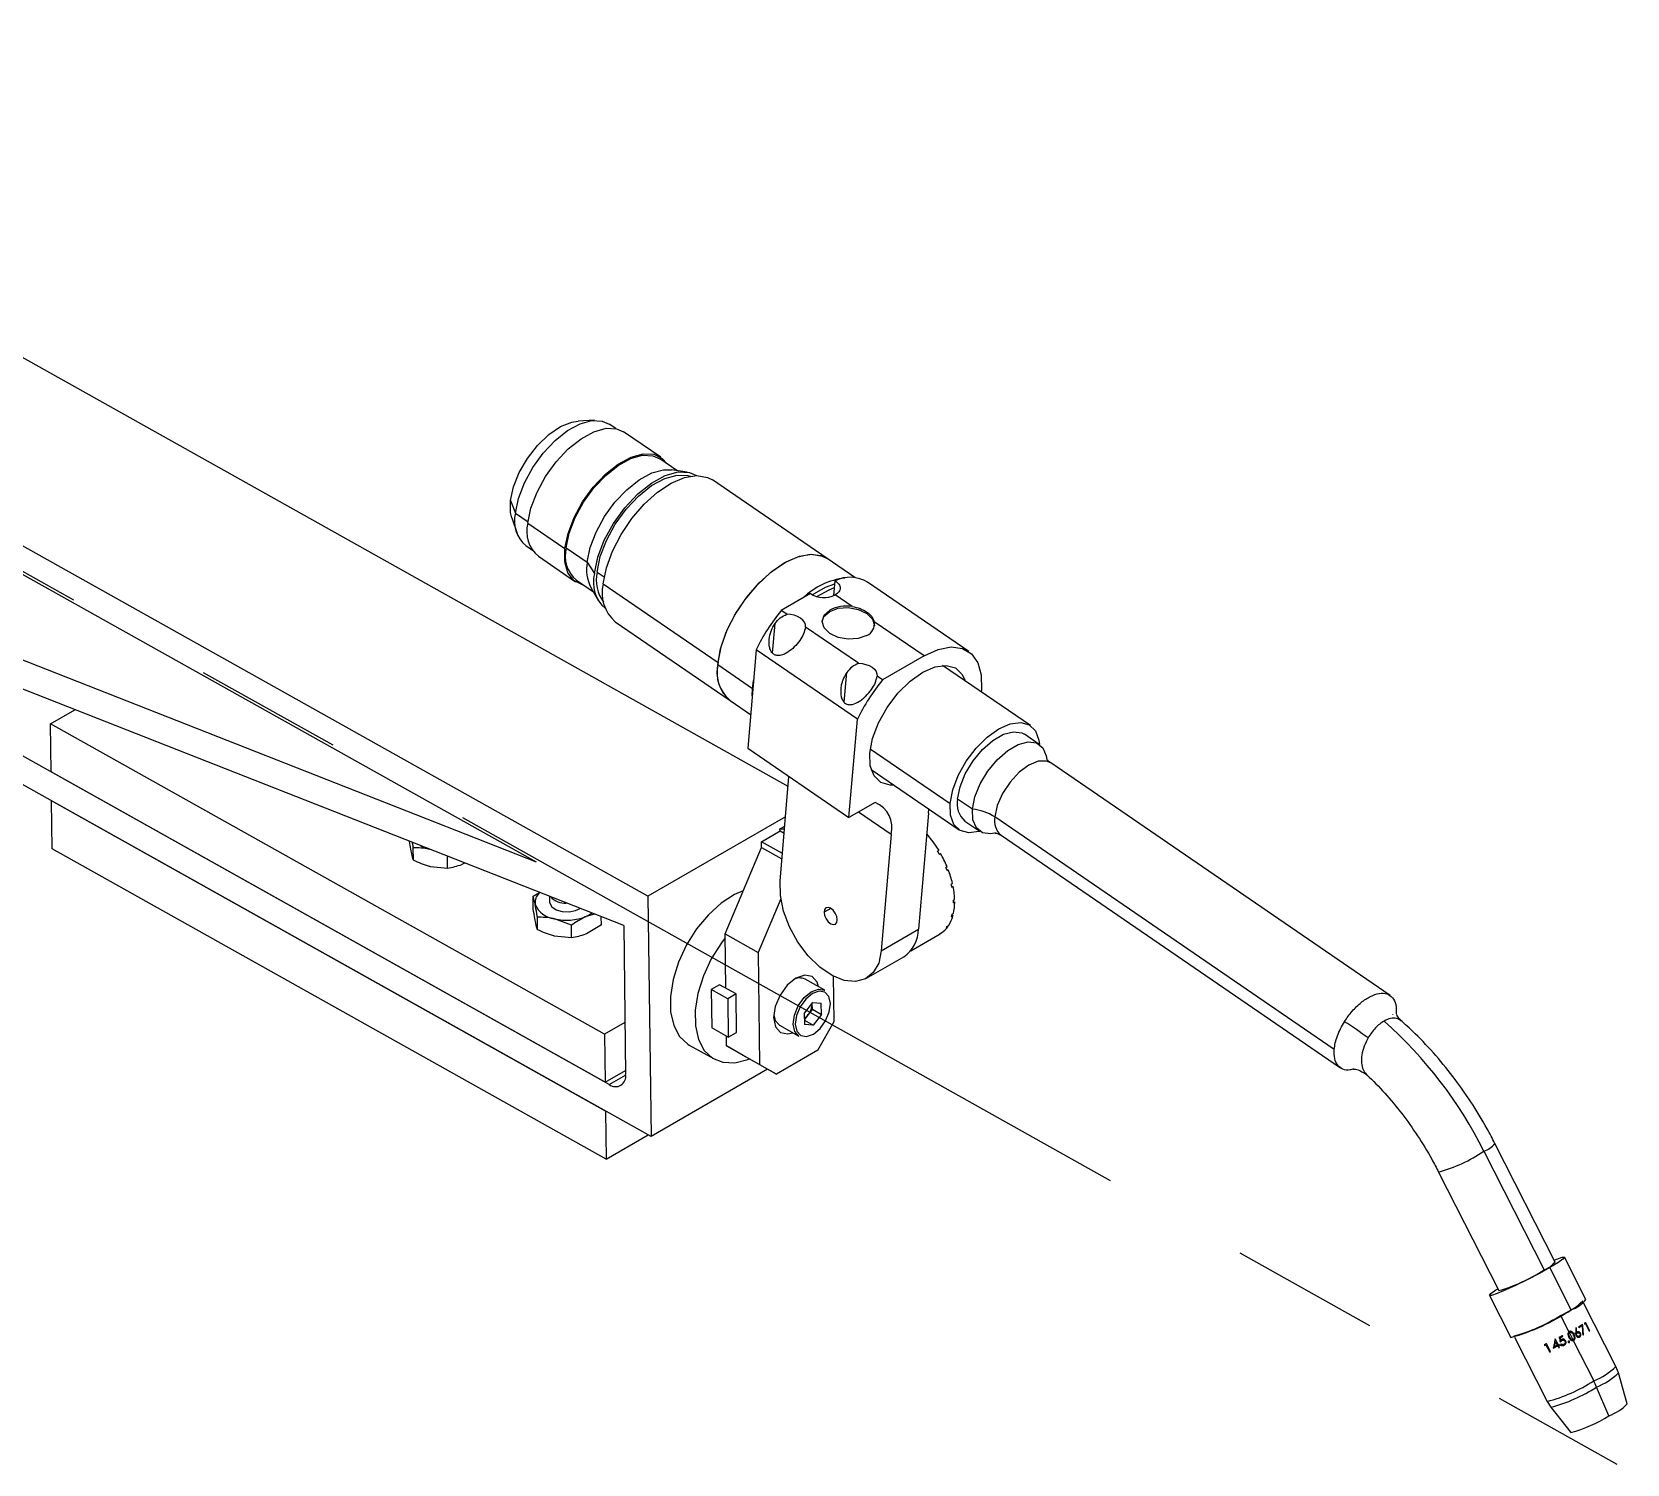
# Model space of a CAD drawing. Header units: millimetres. Extents: x -213 to 452, y 0 to 414.
# Drawn here: x 336.47 to 363.75, y 101.4 to 125.9 of the extents above; entities that cross this region are included whole.
import ezdxf

# ---------------------------------------------------------------- set-up
doc = ezdxf.new("R2010")
doc.units = ezdxf.units.MM
doc.linetypes.add('CENTERX2', pattern=[20.32, 12.7, -2.54, 2.54, -2.54])

msp = doc.modelspace()

# ---------------------------------------------------------------- linework, layer by layer
at = {"color": 7, "linetype": 'Continuous', "lineweight": 25}
for p, q in [((349.3994, 112.9944), (326.3579, 125.9009)), ((347.0028, 111.1197), (325.2317, 123.3146)), ((345.0961, 111.6977), (328.2022, 121.1607)), ((346.0901, 119.2574), (345.8125, 119.2444)), ((346.4518, 119.1159), (346.3383, 119.1937)), ((347.2212, 118.6249), (346.5876, 119.0592)), ((347.0553, 107.0071), (326.6068, 118.4611)), ((345.0961, 111.6977), (327.9561, 118.4429)), ((347.4949, 118.3994), (347.2036, 118.5991)), ((347.6721, 118.3733), (347.4073, 118.4124)), ((350.0687, 116.8911), (348.1045, 118.2376)), ((344.6538, 117.8843), (344.7379, 117.6703)), ((344.6766, 117.5874), (344.7646, 117.3238)), ((346.5881, 110.6145), (329.4481, 117.3596)), ((346.342, 107.8967), (329.4481, 117.3596)), ((344.9491, 117.4995), (345.5827, 117.0651)), ((344.9135, 117.1152), (345.027, 117.0374)), ((345.6047, 117.0771), (345.9638, 116.831)), ((345.1289, 116.9312), (345.7625, 116.4969)), ((345.9638, 116.831), (346.0896, 116.6396)), ((350.5411, 116.5673), (350.0687, 116.8911)), ((345.7801, 116.5226), (346.0714, 116.3229)), ((350.1816, 116.2588), (350.2034, 116.5148)), ((352.4893, 115.3045), (350.7574, 116.4918)), ((346.0278, 116.4), (346.1597, 116.1671)), ((346.2373, 116.4602), (348.2016, 115.1137)), ((349.7811, 116.2929), (349.2833, 116.0056)), ((350.494, 116.0721), (350.2044, 116.2706)), ((349.3769, 115.9414), (349.2833, 116.0056)), ((350.1107, 115.9888), (350.1127, 116.012)), ((346.4422, 115.8127), (348.4064, 114.4662)), ((350.6019, 115.1017), (349.6967, 115.7222)), ((351.7251, 115.2282), (350.8742, 115.8115)), ((348.8523, 115.3344), (348.7088, 113.6485)), ((350.5842, 114.1471), (348.8523, 115.3344)), ((351.7251, 115.2282), (351.0152, 114.8183)), ((348.1981, 115.0786), (348.7895, 114.6732)), ((351.0152, 114.8183), (350.9216, 114.8825)), ((353.5443, 114.0357), (352.0415, 115.0659)), ((348.7852, 114.5463), (348.7895, 114.6732)), ((348.7895, 114.6732), (348.8075, 114.8081)), ((336.7866, 114.0657), (337.2049, 114.3071)), ((348.4064, 114.4662), (348.7579, 114.2252)), ((336.7971, 113.2431), (336.7866, 114.0657)), ((346.2608, 108.7588), (336.7866, 114.0657)), ((350.4407, 112.4612), (350.5842, 114.1471)), ((353.696, 113.7135), (353.4425, 113.8872)), ((348.7088, 113.6485), (350.4407, 112.4612)), ((346.2713, 107.9363), (336.7971, 113.2431)), ((350.8202, 113.2843), (352.323, 112.2541)), ((359.6939, 109.4199), (353.8906, 113.3982)), ((349.2613, 111.3732), (349.4139, 113.1651)), ((346.2776, 107.4428), (336.8034, 112.7496)), ((336.8139, 111.9271), (336.8034, 112.7496)), ((350.8899, 112.7206), (350.4407, 112.4612)), ((352.5507, 112.6038), (352.2973, 112.7775)), ((349.3554, 112.4778), (347.0028, 111.1197)), ((351.7989, 112.5409), (351.6296, 110.5533)), ((351.7989, 112.5409), (351.8066, 112.6081)), ((352.4248, 112.4026), (352.6782, 112.2288)), ((358.7395, 108.4952), (352.9362, 112.4735)), ((348.9434, 112.0496), (349.2616, 112.2333)), ((349.2611, 112.2711), (349.3417, 112.3176)), ((349.2611, 112.2711), (349.3376, 112.2692)), ((349.2616, 112.2333), (349.2611, 112.2711)), ((349.2616, 112.2333), (349.3312, 112.1943)), ((351.1625, 112.1735), (350.9932, 110.1859)), ((353.0424, 112.161), (358.8458, 108.1827)), ((346.2881, 106.6203), (336.8139, 111.9271)), ((342.9934, 111.7324), (342.9906, 111.9477)), ((348.3225, 110.4731), (348.9447, 111.9509)), ((349.3018, 111.8488), (348.9434, 112.0496)), ((348.9447, 111.9509), (348.9434, 112.0496)), ((348.9447, 111.9509), (349.2939, 111.7553)), ((351.9545, 111.8897), (351.9757, 111.9019)), ((351.9548, 111.8891), (351.9757, 111.9019)), ((351.9849, 111.838), (352.0061, 111.8502)), ((343.5763, 111.5941), (343.2853, 111.6228)), ((343.5763, 111.5941), (343.5736, 111.8008)), ((343.8679, 111.685), (343.8316, 111.6636)), ((352.0962, 111.6113), (352.1174, 111.6235)), ((352.1143, 111.5661), (352.1392, 111.5689)), ((352.118, 111.5567), (352.1392, 111.5689)), ((352.1891, 111.3254), (352.2103, 111.3377)), ((345.0385, 111.1177), (345.1468, 111.1817)), ((345.0412, 110.9024), (345.0385, 111.1177)), ((345.3196, 111.1137), (345.3209, 111.016)), ((347.0028, 111.1197), (347.0553, 107.0071)), ((349.2745, 111.0741), (348.8881, 110.1563)), ((352.1969, 111.2901), (352.2219, 111.2839)), ((352.2007, 111.2716), (352.2219, 111.2839)), ((352.2267, 111.0516), (352.2479, 111.0639)), ((345.1144, 110.5443), (345.1117, 110.7595)), ((346.0908, 110.8102), (345.9489, 110.7716)), ((346.207, 110.6258), (346.2053, 110.7652)), ((352.1962, 110.767), (352.2174, 110.7793)), ((352.2027, 110.792), (352.2174, 110.7793)), ((352.2066, 110.8085), (352.2278, 110.8208)), ((352.2273, 111.0264), (352.2485, 111.0145)), ((352.2273, 111.0023), (352.2485, 111.0145)), ((345.6946, 110.6213), (345.4026, 110.7308)), ((345.6974, 110.406), (345.6946, 110.6213)), ((346.207, 110.6258), (345.9527, 110.4755)), ((346.5881, 110.6145), (346.6206, 108.0673)), ((350.9932, 110.1859), (351.6296, 110.5533)), ((351.9936, 110.4718), (352.0148, 110.484)), ((352.0023, 110.4775), (352.0235, 110.4897)), ((352.0148, 110.484), (352.0142, 110.4843)), ((352.1094, 110.5818), (352.1306, 110.5941)), ((352.1236, 110.6026), (352.1306, 110.5941)), ((352.13, 110.6127), (352.1512, 110.6249)), ((345.6974, 110.406), (345.4064, 110.4347)), ((348.3225, 110.4731), (348.8881, 110.1563)), ((348.3343, 109.5437), (348.3225, 110.4731)), ((351.4986, 110.1856), (352, 110.4751)), ((348.8881, 110.1563), (348.9125, 108.2398)), ((350.7422, 109.7143), (351.3786, 110.0817)), ((350.0256, 109.5093), (349.6898, 109.6974)), ((350.1853, 108.9746), (350.1755, 109.7489)), ((348.2269, 109.6038), (348.0855, 109.5222)), ((348.0855, 109.5222), (348.0939, 108.8642)), ((348.3683, 109.3638), (348.0855, 109.5222)), ((348.5097, 109.4454), (348.2269, 109.6038)), ((348.5097, 109.4454), (348.3683, 109.3638)), ((348.5181, 108.7874), (348.5097, 109.4454)), ((348.3683, 109.3638), (348.3767, 108.7058)), ((349.8187, 109.2998), (349.6765, 109.1177)), ((349.8147, 109.1831), (349.7436, 109.092)), ((349.8124, 109.2796), (349.8118, 109.2908)), ((349.8124, 109.2796), (349.8121, 109.2913)), ((349.8147, 109.1831), (349.8124, 109.2796)), ((349.8147, 109.1831), (349.9702, 109.0959)), ((349.8187, 109.2998), (349.9656, 109.2889)), ((349.9702, 109.0959), (349.9656, 109.2889)), ((346.6092, 108.9599), (346.2608, 108.7588)), ((348.3767, 108.7058), (348.0939, 108.8642)), ((349.2499, 108.9122), (349.5858, 108.7241)), ((349.6765, 109.1177), (349.6811, 108.9247)), ((349.7436, 109.092), (349.6791, 109.0095)), ((349.6794, 108.9971), (349.828, 108.9138)), ((349.828, 108.9138), (349.6811, 108.9247)), ((349.9702, 109.0959), (349.828, 108.9138)), ((349.9067, 108.4823), (350.1853, 108.9746)), ((359.74, 109.0955), (359.7389, 109.0983)), ((346.2608, 108.7588), (346.2713, 107.9363)), ((348.3469, 108.5567), (348.3448, 108.7236)), ((348.3767, 108.7058), (348.5181, 108.7874)), ((347.7103, 108.5711), (348.1345, 108.3335)), ((348.3469, 108.5567), (348.9125, 108.2398)), ((348.634, 108.3909), (348.3469, 108.5567)), ((349.1996, 108.0741), (348.634, 108.3909)), ((349.9067, 108.4823), (349.1996, 108.0741)), ((346.2713, 107.9363), (346.6197, 108.1374)), ((349.0494, 108.1582), (347.0553, 107.0071)), ((348.9125, 108.2398), (349.1996, 108.0741)), ((346.2776, 107.4428), (346.2881, 106.6203)), ((346.2881, 106.6203), (347.0061, 107.0347)), ((361.2994, 106.7553), (362.328, 104.728)), ((362.5156, 104.8607), (361.4869, 106.8881)), ((360.5238, 106.3994), (361.5524, 104.3721)), ((362.7915, 104.045), (362.426, 104.7652)), ((363.0415, 104.2219), (362.6761, 104.9422)), ((361.3919, 104.2906), (361.7574, 103.5704)), ((363.5567, 103.0739), (362.9979, 104.1753)), ((362.7593, 103.6709), (362.7521, 103.6661)), ((362.8722, 103.7276), (362.8846, 103.7307)), ((362.9182, 103.7553), (362.9255, 103.7408)), ((362.9222, 103.7576), (362.9775, 103.7716)), ((363.0185, 103.8029), (363.0344, 103.8068)), ((363.0344, 103.8068), (363.0986, 103.6802)), ((363.1074, 103.6858), (363.0357, 103.8269)), ((363.0971, 103.6832), (363.1074, 103.6858)), ((361.8208, 103.578), (362.3796, 102.4766)), ((362.3337, 103.4396), (362.3599, 103.4462)), ((362.3599, 103.4462), (362.4242, 103.3195)), ((362.4397, 103.3268), (362.3681, 103.468)), ((362.49, 103.4085), (362.5612, 103.4265)), ((362.4904, 103.4136), (362.5068, 103.4177)), ((362.505, 103.4157), (362.5066, 103.4127)), ((362.5068, 103.4982), (362.5227, 103.5022)), ((362.5677, 103.4479), (362.5181, 103.5456)), ((362.5227, 103.5022), (362.5538, 103.4409)), ((362.524, 103.4249), (362.5927, 103.4422)), ((362.5523, 103.444), (362.5677, 103.4479)), ((362.5612, 103.4265), (362.5777, 103.3939)), ((362.5916, 103.4008), (362.5751, 103.4334)), ((362.5762, 103.3969), (362.5916, 103.4008)), ((362.5927, 103.4422), (362.5854, 103.4567)), ((362.5865, 103.5756), (362.5871, 103.5743)), ((362.5871, 103.5743), (362.6506, 103.5903)), ((362.5872, 103.5614), (362.6015, 103.565)), ((362.5953, 103.4338), (362.6512, 103.4479)), ((362.598, 103.5202), (362.6124, 103.5238)), ((362.6534, 103.5257), (362.6001, 103.5123)), ((362.6003, 103.5114), (362.6332, 103.5197)), ((362.6044, 103.4958), (362.6332, 103.5197)), ((362.6283, 103.5354), (362.6124, 103.5238)), ((362.6506, 103.5903), (362.6433, 103.6048)), ((362.6506, 103.4315), (362.6719, 103.4369)), ((362.682, 103.5089), (362.697, 103.5126)), ((362.7392, 103.4957), (362.7637, 103.5018)), ((362.7401, 103.6499), (362.767, 103.6567)), ((362.7527, 103.4826), (362.7581, 103.484)), ((362.7597, 103.6511), (362.767, 103.6567)), ((362.7597, 103.6511), (362.8189, 103.5343)), ((362.7873, 103.5271), (362.8153, 103.5341)), ((362.8143, 103.5174), (362.8346, 103.5225)), ((362.8276, 103.5372), (362.8189, 103.5343)), ((362.8196, 103.6156), (362.8417, 103.6211)), ((362.8266, 103.5192), (362.8346, 103.5225)), ((362.8266, 103.5192), (363.1773, 102.828)), ((362.8302, 103.6149), (362.8433, 103.5767)), ((362.9145, 103.6527), (362.847, 103.6357)), ((362.8686, 103.6407), (362.8985, 103.6482)), ((362.8687, 103.6523), (362.8815, 103.6555)), ((362.9376, 103.6393), (362.9502, 103.6425)), ((362.4226, 103.3225), (362.4397, 103.3268)), ((363.5997, 102.9633), (363.5567, 103.0739)), ((363.7475, 102.4327), (363.5997, 102.9633)), ((363.4368, 102.232), (363.2267, 102.7224)), ((362.3796, 102.4766), (362.4435, 102.3766)), ((362.4435, 102.3766), (362.7844, 101.944))]:
    msp.add_line(p, q, dxfattribs=at)
at = {"color": 7, "linetype": 'CENTERX2'}
msp.add_line((326.1012, 122.3945), (363.5737, 101.4047), dxfattribs=at)
at = {"color": 8, "linetype": 'Continuous', "lineweight": 25}
for p, q in [((344.7379, 117.6703), (344.952, 117.5235)), ((346.1318, 116.6627), (346.2553, 116.578)), ((349.1342, 115.2775), (349.1772, 115.7816)), ((350.3589, 114.4341), (350.4022, 114.9419)), ((350.8057, 113.6393), (352.17, 112.704)), ((351.1625, 112.1735), (350.6047, 112.5559)), ((350.129, 110.9092), (350.0141, 110.8429)), ((346.342, 107.8967), (346.6206, 108.0575)), ((362.6107, 103.9446), (362.7521, 103.6661))]:
    msp.add_line(p, q, dxfattribs=at)
at = {"color": 7, "linetype": 'Continuous', "lineweight": 25, "flags": 128}
for points in [[(344.6538, 117.8843), (344.7042, 118.1184), (344.803, 118.3648), (344.9435, 118.6067), (345.1161, 118.8277), (345.3091, 119.0127), (345.5093, 119.149), (345.703, 119.2275), (345.8125, 119.2444)], [(344.7379, 117.6703), (344.7901, 117.9216), (344.8909, 118.1866), (345.0344, 118.4496), (345.2123, 118.6955), (345.4142, 118.91), (345.6284, 119.0805), (345.8425, 119.1973), (346.044, 119.2534), (346.2212, 119.2457), (346.3383, 119.1937)], [(344.9491, 117.4995), (345.0026, 117.7568), (345.1057, 118.0281), (345.2527, 118.2974), (345.4348, 118.5491), (345.6415, 118.7687), (345.8608, 118.9433), (346.08, 119.0628), (346.2863, 119.1203), (346.4677, 119.1124), (346.5876, 119.0592)], [(345.5827, 117.0651), (345.6362, 117.3225), (345.7394, 117.5937), (345.8863, 117.863), (346.0684, 118.1148), (346.2751, 118.3343), (346.4944, 118.5089), (346.7136, 118.6285), (346.9199, 118.6859), (347.1013, 118.678), (347.2473, 118.6052), (347.3248, 118.516)], [(345.6047, 117.0771), (345.6569, 117.3282), (345.7576, 117.5929), (345.9009, 117.8557), (346.0786, 118.1014), (346.2804, 118.3156), (346.4944, 118.486), (346.7082, 118.6026), (346.9095, 118.6587), (347.0865, 118.651), (347.2036, 118.5991)], [(345.9638, 116.831), (346.0159, 117.0821), (346.1166, 117.3468), (346.26, 117.6096), (346.4377, 117.8552), (346.6394, 118.0695), (346.8534, 118.2399), (347.0673, 118.3565), (347.2686, 118.4126), (347.4073, 118.4124)], [(346.0896, 116.6396), (346.1467, 116.9149), (346.2571, 117.2051), (346.4143, 117.4932), (346.6091, 117.7625), (346.8303, 117.9974), (347.0649, 118.1842), (347.2993, 118.312), (347.52, 118.3735), (347.7141, 118.365), (347.8358, 118.3126)], [(346.1318, 116.6627), (346.1865, 116.926), (346.2921, 117.2035), (346.4425, 117.4791), (346.6288, 117.7367), (346.8403, 117.9614), (347.0648, 118.1401), (347.289, 118.2624), (347.5001, 118.3212), (347.6857, 118.3131), (347.7242, 118.3015)], [(346.2373, 116.4602), (346.292, 116.7318), (346.3958, 117.0181), (346.5436, 117.3048), (346.7281, 117.5774), (346.9398, 117.8224), (347.1683, 118.0273), (347.4021, 118.1821), (347.6294, 118.2788), (347.8388, 118.3126), (348.0199, 118.2819), (348.1045, 118.2376)], [(344.6766, 117.5874), (344.6552, 117.6785), (344.6538, 117.8843)], [(345.9013, 116.4395), (345.8824, 116.4437), (345.7364, 116.5166), (345.6344, 116.6501), (345.5821, 116.8365), (345.5827, 117.0651)], [(348.1981, 115.0786), (348.2457, 115.3471), (348.3431, 115.6322), (348.4853, 115.9197), (348.6653, 116.1951), (348.8739, 116.4446), (349.1008, 116.6557), (349.3345, 116.8177), (349.5634, 116.9227), (349.7759, 116.9653), (349.9615, 116.9434), (350.0687, 116.8911)], [(348.2016, 115.1137), (348.2562, 115.3853), (348.36, 115.6716), (348.5078, 115.9583), (348.6923, 116.2309), (348.904, 116.4759), (349.1325, 116.6808), (349.3663, 116.8356), (349.5936, 116.9323), (349.803, 116.9661), (349.9841, 116.9354), (350.0687, 116.8911)], [(349.8122, 116.2742), (350.0369, 116.4027), (350.1987, 116.4599)], [(349.8928, 116.2425), (350.1003, 116.3593), (350.1933, 116.396)], [(349.6967, 115.7222), (349.6946, 115.7628), (349.679, 115.8029), (349.6504, 115.8406), (349.6103, 115.8743), (349.5604, 115.9023), (349.5031, 115.9234), (349.441, 115.9367), (349.3769, 115.9414)], [(350.7463, 115.5777), (350.6004, 115.5239), (350.4285, 115.5114), (350.2568, 115.542), (350.1113, 115.6112), (350.0143, 115.7083), (349.9805, 115.8185), (350.015, 115.9252), (350.1127, 116.012)], [(349.9805, 115.8214), (350.0131, 115.902), (350.1107, 115.9888)], [(350.1107, 115.9888), (350.2566, 116.0426), (350.4285, 116.0551), (350.6003, 116.0244), (350.7457, 115.9553), (350.8427, 115.8582), (350.8765, 115.7479), (350.8765, 115.7451)], [(351.7251, 115.2282), (351.9656, 115.3382), (352.1886, 115.3819), (352.3828, 115.3572), (352.5382, 115.2653), (352.6468, 115.1109), (352.7032, 114.9018), (352.7044, 114.6488), (352.7005, 114.6141)], [(350.6019, 115.1017), (350.666, 115.0969), (350.7281, 115.0837), (350.7854, 115.0625), (350.8353, 115.0345), (350.8754, 115.0009), (350.904, 114.9631), (350.9196, 114.923), (350.9216, 114.8825)], [(350.7969, 113.565), (350.845, 113.8159), (350.9463, 114.0823), (351.0938, 114.3459), (351.2774, 114.5889), (351.4846, 114.7947), (351.7014, 114.9492), (351.9129, 115.0419), (352.1047, 115.0665), (352.2638, 115.0214), (352.3793, 114.9095), (352.4282, 114.8008)], [(352.17, 112.704), (352.2144, 112.9357), (352.3079, 113.1815), (352.444, 113.4249), (352.6135, 113.6492), (352.8048, 113.8392), (353.0049, 113.9818), (353.2001, 114.0674), (353.3772, 114.0901), (353.524, 114.0484), (353.6307, 113.9451), (353.6898, 113.7873), (353.6991, 113.7113)], [(352.2973, 112.7775), (352.3398, 112.9889), (352.4304, 113.2129), (352.5618, 113.4314), (352.7233, 113.6267), (352.9019, 113.7829), (353.083, 113.8875), (353.252, 113.9319), (353.3953, 113.9126), (353.4425, 113.8872)], [(352.5507, 112.6038), (352.5932, 112.8151), (352.6838, 113.0391), (352.8152, 113.2576), (352.9768, 113.4529), (353.1553, 113.6092), (353.3365, 113.7137), (353.5055, 113.7582), (353.6487, 113.7388), (353.7546, 113.6573), (353.8145, 113.5201), (353.824, 113.4562)], [(351.2069, 113.0192), (351.1437, 113.0186), (350.9846, 113.0638), (350.8691, 113.1757), (350.8051, 113.3466), (350.7969, 113.565)], [(352.6814, 112.2267), (352.6672, 112.2224), (352.4901, 112.1997), (352.3433, 112.2414), (352.2367, 112.3447), (352.1776, 112.5025), (352.17, 112.704)], [(352.9551, 112.1996), (352.8687, 112.1842), (352.7255, 112.2035), (352.6196, 112.2851), (352.5598, 112.4222), (352.5507, 112.6038)], [(351.7685, 112.1843), (351.8768, 112.0497), (351.9757, 111.9019)], [(350.9932, 110.1859), (350.9486, 109.9751), (350.8563, 109.811), (350.7216, 109.7032), (350.5524, 109.6579), (350.3585, 109.6779), (350.1511, 109.7618), (349.9423, 109.9049), (349.7443, 110.0989), (349.5686, 110.3324), (349.4253, 110.5918), (349.3228, 110.8622), (349.2671, 111.1278), (349.2613, 111.3732)], [(348.632, 111.2084), (348.485, 111.1449), (348.2562, 110.9983), (348.0361, 110.7993), (347.835, 110.5574), (347.6624, 110.2837), (347.5264, 109.9912), (347.4331, 109.6935), (347.3872, 109.4045), (347.3906, 109.1377), (347.4432, 108.9056), (347.5426, 108.7191), (347.6841, 108.5868), (347.7103, 108.5711)], [(345.3209, 111.016), (345.3229, 110.9976), (345.3588, 110.9345), (345.4346, 110.8844), (345.5388, 110.855), (345.6555, 110.8506), (345.7669, 110.872), (345.8437, 110.9075)], [(346.0485, 110.8268), (346.0038, 110.7986), (345.9489, 110.7716)], [(350.2404, 110.7162), (350.2311, 110.7714), (350.2061, 110.8278), (350.169, 110.8769), (350.1256, 110.9111), (350.0824, 110.9254), (350.0461, 110.9174), (350.0221, 110.8884), (350.0141, 110.8429)], [(350.0141, 110.8429), (350.0234, 110.7877), (350.0485, 110.7313), (350.0855, 110.6822), (350.129, 110.6479), (350.1721, 110.6337), (350.2085, 110.6417), (350.2324, 110.6706), (350.2404, 110.7162)], [(348.3233, 110.4042), (348.2593, 110.3198), (348.0867, 110.0461), (347.9506, 109.7536), (347.8574, 109.4559), (347.8114, 109.1669), (347.8148, 108.9001), (347.8674, 108.668), (347.9668, 108.4815), (348.1083, 108.3492), (348.2853, 108.2774), (348.4896, 108.2694), (348.7115, 108.3256), (348.7343, 108.3347)], [(349.9221, 109.5673), (349.8976, 109.6458), (349.8115, 109.7439), (349.684, 109.7691), (349.5348, 109.7176), (349.3864, 109.5972), (349.2615, 109.4263), (349.179, 109.2309), (349.1516, 109.0407)], [(349.5858, 108.7241), (349.5152, 108.8019), (349.4876, 108.9283), (349.5084, 109.0833), (349.5745, 109.2435), (349.6758, 109.3843), (349.7969, 109.4844), (349.9193, 109.5286), (350.0244, 109.51), (350.0256, 109.5093)], [(350.1238, 109.2848), (350.0977, 109.4041), (350.0299, 109.4782), (349.9306, 109.4958), (349.815, 109.4541), (349.7007, 109.3596), (349.605, 109.2266), (349.5426, 109.0753), (349.5229, 108.9288), (349.549, 108.8095), (349.6168, 108.7354), (349.7161, 108.7178), (349.8317, 108.7595), (349.946, 108.854), (350.0417, 108.9871), (350.1041, 109.1383), (350.1238, 109.2848)], [(349.1516, 109.0407), (349.1834, 108.8847), (349.2696, 108.7866), (349.397, 108.7614), (349.4823, 108.7821)], [(349.1532, 109.09), (349.1793, 108.99), (349.2499, 108.9122)], [(362.426, 104.7652), (362.2495, 104.6671), (362.0519, 104.564), (361.8525, 104.4661), (361.6709, 104.3829), (361.5249, 104.3225), (361.4287, 104.2909), (361.3917, 104.2912), (361.4176, 104.3233), (361.5038, 104.3841), (361.536, 104.4044)], [(362.4992, 104.8931), (362.5431, 104.9103), (362.6393, 104.9419), (362.6763, 104.9416), (362.6504, 104.9095), (362.5642, 104.8487), (362.426, 104.7652)], [(362.5181, 103.5456), (362.5178, 103.5454), (362.5174, 103.5452), (362.5171, 103.5451), (362.5167, 103.5449), (362.5164, 103.5447), (362.516, 103.5445), (362.5157, 103.5444), (362.5153, 103.5442)]]:
    msp.add_lwpolyline(points, dxfattribs=at)
at = {"color": 8, "linetype": 'Continuous', "lineweight": 25, "flags": 128}
msp.add_lwpolyline([(353.8906, 113.3982), (353.8183, 113.4298), (353.6775, 113.427), (353.516, 113.3608), (353.3497, 113.2377), (353.1948, 113.0699), (353.0665, 112.8735), (352.9774, 112.6681), (352.9362, 112.4735)], dxfattribs=at)
at = {"color": 7, "linetype": 'Continuous', "lineweight": 25}
for centre, radius, start, end in [((345.2639, 117.5314), 0.544, 165.20821, 229.89872), ((345.4876, 117.3573), 0.557, 165.20821, 229.89872), ((346.1302, 116.9383), 0.5435, 165.20821, 229.89872), ((346.6271, 116.7092), 0.6744, 169.59851, 207.29097), ((346.6693, 116.4879), 0.5993, 165.33357, 228.90089), ((346.7758, 116.5322), 0.657, 168.54589, 216.1714), ((350.5168, 115.3313), 1.2373, 96.71683, 133.97906), ((350.4585, 115.9786), 0.5938, 59.78598, 115.44418), ((346.8628, 116.3019), 0.6452, 165.79579, 229.31114), ((350.0123, 116.6526), 0.4276, 237.26541, 296.69734), ((351.9632, 113.8108), 3.4639, 140.68337, 153.90652), ((350.3933, 115.4711), 0.6094, 80.4923, 117.41768), ((350.6566, 115.7786), 0.22, 294.05621, 8.61196), ((348.827, 114.9554), 0.6452, 165.79579, 229.31114), ((348.8052, 114.9434), 0.622, 167.4502, 230.11701), ((353.6951, 112.6236), 3.4639, 140.68337, 153.90652), ((350.7111, 112.29), 0.4662, 345.53104, 67.44617), ((352.6717, 112.6957), 0.3832, 167.67229, 229.89492), ((352.4877, 111.7822), 0.824, 57.02847, 85.617), ((343.424, 112.5568), 0.6534, 241.66381, 255.37389), ((350.1796, 110.8097), 2.0776, 29.66397, 31.31855), ((350.2286, 110.8368), 2.0461, 22.61126, 29.68749), ((350.2908, 110.8605), 1.9553, 20.85709, 22.58002), ((350.4597, 110.9259), 1.7983, 13.23594, 20.94883), ((350.6258, 110.9607), 1.6053, 11.16858, 13.13362), ((345.2948, 111.0089), 0.2223, 129.87181, 187.73788), ((345.5873, 111.3416), 0.3417, 223.68375, 273.35395), ((350.8675, 111.0119), 1.3814, 2.15499, 11.35275), ((351.0707, 111.0122), 1.1567, 359.50888, 1.95382), ((345.4451, 111.1279), 0.3993, 201.88859, 263.89559), ((345.6115, 111.6119), 0.9055, 256.66323, 291.87687), ((351.6348, 110.9377), 0.6038, 328.79641, 344.78284), ((351.47, 110.9705), 0.7541, 344.34916, 347.60101), ((351.3073, 111.0175), 0.9413, 347.93982, 359.82292), ((351.0598, 110.554), 0.5698, 304.02175, 359.93438), ((351.7829, 110.8437), 0.428, 304.2095, 324.32921), ((351.7104, 110.8714), 0.493, 324.03142, 328.34884), ((351.7781, 110.8103), 0.4013, 302.47064, 303.95619), ((349.5978, 109.5146), 0.2046, 63.30464, 122.5982), ((349.5034, 109.2866), 0.3091, 320.99675, 358.70452), ((349.5291, 109.2553), 0.2696, 303.67445, 322.71128), ((352.9053, 99.7492), 11.0074, 54.36425, 56.91281), ((354.6959, 103.4572), 7.3813, 26.53998, 48.45905), ((346.4489, 108.0349), 0.1747, 232.28733, 10.67006), ((362.1905, 105.1212), 0.4165, 289.27997, 321.29923), ((360.7978, 107.0394), 2.7721, 285.79765, 303.50592), ((362.6318, 104.5356), 0.516, 288.02072, 322.55849), ((360.796, 107.029), 3.5897, 285.53309, 303.77048), ((361.1098, 106.2705), 2.7634, 284.69657, 302.84489), ((362.1815, 105.0235), 1.1564, 291.67391, 314.22221), ((361.1058, 106.8736), 3.6067, 300.16498, 301.42679), ((361.0105, 107.0331), 3.8087, 300.18489, 301.09325), ((361.9771, 105.4607), 1.9468, 302.3081, 302.94301), ((361.8951, 105.5866), 2.1131, 302.13196, 302.62503), ((362.1038, 105.2339), 1.8449, 302.62916, 302.95156), ((359.452, 109.6227), 6.8269, 294.95915, 295.21078), ((359.3622, 109.813), 7.021, 295.05804, 295.34899), ((358.8644, 110.8566), 8.299, 295.86994, 296.45176), ((358.8115, 110.9634), 8.4019, 296.09193, 296.44982), ((358.7166, 111.1542), 8.6151, 296.55273, 296.68413), ((358.724, 111.1397), 8.6151, 296.55273, 296.68413), ((358.7645, 111.0591), 8.5613, 296.44891, 296.55272), ((358.6839, 111.2198), 8.5828, 297.02542, 297.47219), ((358.6989, 111.1904), 8.566, 297.10238, 297.47246), ((358.6984, 111.1906), 8.6679, 296.79927, 296.89903), ((359.3813, 109.7829), 7.1438, 295.20988, 295.34774), ((361.5697, 102.0114), 1.8031, 23.22458, 26.92855), ((363.1514, 103.0149), 0.8332, 290.03061, 315.67416), ((362.187, 104.1801), 2.3145, 284.9592, 302.68242)]:
    msp.add_arc(centre, radius, start, end, dxfattribs=at)
at = {"color": 8, "linetype": 'Continuous', "lineweight": 25}
for centre, radius, start, end in [((353.2408, 112.4028), 0.3127, 166.93679, 230.63043), ((359.771, 109.0631), 2.7679, 285.78069, 303.51565), ((361.1616, 107.1489), 0.4169, 289.29229, 321.28091), ((362.7502, 103.9026), 1.1564, 291.67391, 314.22221), ((362.7872, 103.8122), 1.1751, 291.9617, 313.74307), ((361.6785, 105.1496), 2.7634, 284.69657, 302.84489), ((361.7291, 105.0548), 2.7718, 284.93654, 302.70508)]:
    msp.add_arc(centre, radius, start, end, dxfattribs=at)
at = {"color": 7, "linetype": 'Continuous', "lineweight": 25}
for points, knots in [([(350.2034, 116.5148), (350.228, 116.4947), (350.2772, 116.4545), (350.2985, 116.3879), (350.2783, 116.3233), (350.2291, 116.2882), (350.2044, 116.2706)], [0, 0, 0, 0, 0.2499782, 0.4998117, 0.7494906, 1, 1, 1, 1]), ([(349.1772, 115.7816), (349.2046, 115.8159), (349.2595, 115.8846), (349.3378, 115.9225), (349.3769, 115.9414)], [0, 0, 0, 0, 0.500018, 1, 1, 1, 1]), ([(350.494, 116.0721), (350.541, 116.0622), (350.6349, 116.0423), (350.7522, 115.979), (350.8405, 115.9015), (350.8629, 115.8416), (350.8742, 115.8115)], [0, 0, 0, 0, 0.2497323, 0.4994904, 0.7492806, 1, 1, 1, 1]), ([(349.5996, 115.4921), (349.569, 115.4536), (349.508, 115.3767), (349.3964, 115.2875), (349.2943, 115.237), (349.2103, 115.2299), (349.1521, 115.2518), (349.1078, 115.3001), (349.0744, 115.3877), (349.0705, 115.5111), (349.1022, 115.6551), (349.1522, 115.7395), (349.1772, 115.7816)], [0, 0, 0, 0, 0.1249607, 0.2497196, 0.3743162, 0.44042, 0.4999358, 0.5594094, 0.6255786, 0.7506243, 0.8752693, 1, 1, 1, 1]), ([(349.6967, 115.7222), (349.6882, 115.6822), (349.6713, 115.6022), (349.6235, 115.5288), (349.5996, 115.4921)], [0, 0, 0, 0, 0.5004147, 1, 1, 1, 1]), ([(350.4022, 114.9419), (350.3769, 114.8997), (350.3426, 114.8426), (350.3216, 114.7747), (350.3157, 114.7519), (350.3084, 114.7216), (350.296, 114.6479), (350.2993, 114.5489), (350.3285, 114.4722), (350.3546, 114.4363), (350.3787, 114.4152), (350.4063, 114.4009), (350.4465, 114.3913), (350.5201, 114.3975), (350.6015, 114.4377), (350.6585, 114.4792), (350.6822, 114.4985), (350.7003, 114.5137), (350.753, 114.5614), (350.7942, 114.6137), (350.8246, 114.6523)], [0, 0, 0, 0, 0.1248459, 0.1694138, 0.1817052, 0.185351, 0.2495496, 0.3745109, 0.437139, 0.4692417, 0.5000491, 0.5308129, 0.5628883, 0.6256143, 0.7501635, 0.812669, 0.8148201, 0.8309973, 0.8752437, 1, 1, 1, 1]), ([(350.6019, 115.1017), (350.5628, 115.0828), (350.4846, 115.0449), (350.4297, 114.9762), (350.4022, 114.9419)], [0, 0, 0, 0, 0.4991033, 1, 1, 1, 1]), ([(350.8246, 114.6523), (350.8485, 114.689), (350.8963, 114.7625), (350.9132, 114.8425), (350.9216, 114.8825)], [0, 0, 0, 0, 0.4997192, 1, 1, 1, 1]), ([(353.8913, 113.4), (353.8878, 113.4016), (353.8587, 113.4155), (353.8244, 113.4678), (353.8225, 113.4741), (353.8217, 113.4766)], [0, 0, 0, 0, 0.0762088, 0.6294747, 1, 1, 1, 1]), ([(352.9445, 112.1979), (352.9433, 112.1977), (352.9328, 112.1955), (352.978, 112.1991), (353.0208, 112.1724), (353.0417, 112.1593)], [0, 0, 0, 0, 0.0595596, 0.5389424, 1, 1, 1, 1]), ([(342.9573, 111.871), (342.9539, 111.8878), (342.9434, 111.9409), (342.9329, 112.0091), (342.9257, 112.0558)], [0, 0, 0, 0, 0.3166155, 1, 1, 1, 1]), ([(342.9934, 111.7324), (342.9904, 111.7413), (342.9787, 111.776), (342.9664, 111.8305), (342.9573, 111.871)], [0, 0, 0, 0, 0.2575513, 1, 1, 1, 1]), ([(342.9906, 111.9477), (342.9875, 111.9693), (342.9828, 112.0013), (342.9781, 112.0274), (342.9766, 112.0357)], [0, 0, 0, 0, 0.6794066, 1, 1, 1, 1]), ([(343.2816, 111.9189), (343.2747, 111.9205), (343.1762, 111.9433), (343.0801, 111.9455), (342.9906, 111.9477)], [0, 0, 0, 0, 0.0701503, 1, 1, 1, 1]), ([(343.2853, 111.6228), (343.2784, 111.6245), (343.18, 111.6484), (343.0833, 111.6919), (342.9934, 111.7324)], [0, 0, 0, 0, 0.0701503, 1, 1, 1, 1]), ([(343.8316, 111.6636), (343.8256, 111.661), (343.7395, 111.6245), (343.6549, 111.6087), (343.5763, 111.5941)], [0, 0, 0, 0, 0.0701503, 1, 1, 1, 1]), ([(345.0746, 110.979), (345.0712, 110.9947), (345.0589, 111.0531), (345.0471, 111.0904), (345.0385, 111.1177)], [0, 0, 0, 0, 0.2686336, 1, 1, 1, 1]), ([(345.0783, 110.6829), (345.075, 110.6998), (345.0626, 110.7626), (345.0502, 110.8433), (345.0412, 110.9024)], [0, 0, 0, 0, 0.2686336, 1, 1, 1, 1]), ([(345.1117, 110.7595), (345.1085, 110.7807), (345.0963, 110.8627), (345.0838, 110.9295), (345.0746, 110.979)], [0, 0, 0, 0, 0.2575513, 1, 1, 1, 1]), ([(345.4026, 110.7308), (345.3957, 110.7324), (345.2973, 110.7552), (345.2011, 110.7574), (345.1117, 110.7595)], [0, 0, 0, 0, 0.0701503, 1, 1, 1, 1]), ([(345.9489, 110.7716), (345.9429, 110.769), (345.8569, 110.7313), (345.7728, 110.6743), (345.6946, 110.6213)], [0, 0, 0, 0, 0.0701503, 1, 1, 1, 1]), ([(345.1144, 110.5443), (345.1115, 110.5532), (345.0998, 110.5879), (345.0875, 110.6424), (345.0783, 110.6829)], [0, 0, 0, 0, 0.25755135, 1, 1, 1, 1]), ([(345.4064, 110.4347), (345.3995, 110.4364), (345.3011, 110.4603), (345.2044, 110.5038), (345.1144, 110.5443)], [0, 0, 0, 0, 0.0701503, 1, 1, 1, 1]), ([(345.9527, 110.4755), (345.9467, 110.4729), (345.8606, 110.4364), (345.776, 110.4206), (345.6974, 110.406)], [0, 0, 0, 0, 0.0701503, 1, 1, 1, 1]), ([(359.5908, 108.982), (359.566, 108.9659), (359.5161, 108.9338), (359.4183, 108.8438), (359.3585, 108.7548), (359.3186, 108.6954)], [0, 0, 0, 0, 0.2485578, 0.4982087, 1, 1, 1, 1]), ([(359.8831, 108.9886), (359.8582, 109.0157), (359.8164, 109.0612), (359.8041, 109.0971), (359.8021, 109.0904), (359.8016, 109.0886)], [0, 0, 0, 0, 0.5168372, 0.8675931, 1, 1, 1, 1]), ([(361.4869, 106.8881), (361.4429, 106.9723), (361.3164, 107.2149), (361.0805, 107.6029), (360.7726, 108.0395), (360.4372, 108.4458), (360.1236, 108.774), (359.9196, 108.9553), (359.8402, 109.0258)], [0, 0, 0, 0, 0.1027129, 0.2956988, 0.4888799, 0.6823438, 0.8763026, 1, 1, 1, 1]), ([(359.0708, 108.1629), (359.0505, 108.1563), (358.9815, 108.134), (358.8841, 108.1531), (358.7924, 108.2191), (358.7381, 108.3348), (358.7391, 108.4417), (358.7395, 108.4952)], [0, 0, 0, 0, 0.0945026, 0.320877, 0.5472513, 0.7736257, 1, 1, 1, 1]), ([(359.0706, 108.1569), (359.092, 108.1594), (359.1372, 108.1648), (359.2363, 108.1028), (359.2884, 108.0702)], [0, 0, 0, 0, 0.47422385, 1, 1, 1, 1]), ([(359.2887, 108.0696), (359.2919, 108.0666), (359.3992, 107.9702), (359.6055, 107.7531), (359.8969, 107.4058), (360.167, 107.0252), (360.3744, 106.6855), (360.4854, 106.473), (360.5238, 106.3994)], [0, 0, 0, 0, 0.0068091, 0.2249054, 0.4438539, 0.6634871, 0.8835254, 1, 1, 1, 1]), ([(362.7521, 103.6661), (362.7492, 103.6633), (362.7435, 103.6579), (362.738, 103.6468), (362.7353, 103.6342), (362.7355, 103.6081), (362.7449, 103.5882), (362.7522, 103.5727)], [0, 0, 0, 0, 0.1219346, 0.2405705, 0.3647485, 0.5022449, 1, 1, 1, 1]), ([(362.8417, 103.6211), (362.8366, 103.6302), (362.8276, 103.6464), (362.8118, 103.6638), (362.7972, 103.6729), (362.7844, 103.6766), (362.7713, 103.6762), (362.7634, 103.6727), (362.7593, 103.6709)], [0, 0, 0, 0, 0.2791561, 0.498388, 0.6322644, 0.7537844, 0.8728662, 1, 1, 1, 1]), ([(362.8724, 103.7336), (362.8718, 103.7179), (362.8706, 103.6896), (362.8692, 103.6612), (362.8685, 103.6486)], [0, 0, 0, 0, 0.55878126, 1, 1, 1, 1]), ([(362.8846, 103.7307), (362.8823, 103.7313), (362.8783, 103.7322), (362.8742, 103.7332), (362.8724, 103.7336)], [0, 0, 0, 0, 0.5598105, 1, 1, 1, 1]), ([(362.8815, 103.6555), (362.8821, 103.6696), (362.8833, 103.6948), (362.8842, 103.7197), (362.8846, 103.7307)], [0, 0, 0, 0, 0.56122575, 1, 1, 1, 1]), ([(362.8935, 103.664), (362.8911, 103.6626), (362.887, 103.6601), (362.8832, 103.6569), (362.8815, 103.6555)], [0, 0, 0, 0, 0.5598201, 1, 1, 1, 1]), ([(362.9502, 103.6425), (362.9468, 103.6479), (362.9418, 103.6558), (362.9323, 103.663), (362.9224, 103.6679), (362.9086, 103.6702), (362.8986, 103.6661), (362.8935, 103.664)], [0, 0, 0, 0, 0.2546613, 0.3759772, 0.4997609, 0.7434266, 1, 1, 1, 1]), ([(362.9775, 103.7716), (362.98, 103.7432), (362.9845, 103.6921), (362.9883, 103.6403), (362.99, 103.6173)], [0, 0, 0, 0, 0.55553965, 1, 1, 1, 1]), ([(363.0019, 103.6165), (362.9993, 103.6506), (362.9946, 103.7109), (362.9889, 103.7702), (362.9864, 103.7959)], [0, 0, 0, 0, 0.5657914, 1, 1, 1, 1]), ([(363.0176, 103.8153), (363.0178, 103.8119), (363.0183, 103.8059), (363.0188, 103.7998), (363.019, 103.7971)], [0, 0, 0, 0, 0.5591133, 1, 1, 1, 1]), ([(362.3358, 103.4528), (362.3352, 103.4492), (362.3342, 103.4427), (362.3332, 103.4363), (362.3327, 103.4335)], [0, 0, 0, 0, 0.5613276, 1, 1, 1, 1]), ([(362.5153, 103.5442), (362.51, 103.5147), (362.5006, 103.4627), (362.4901, 103.4115), (362.4855, 103.3893)], [0, 0, 0, 0, 0.5660382, 1, 1, 1, 1]), ([(362.5068, 103.4177), (362.5098, 103.4333), (362.5153, 103.4614), (362.5205, 103.4897), (362.5227, 103.5022)], [0, 0, 0, 0, 0.5568677, 1, 1, 1, 1]), ([(362.5838, 103.5742), (362.5876, 103.5595), (362.5945, 103.5334), (362.6014, 103.5073), (362.6044, 103.4958)], [0, 0, 0, 0, 0.5609756, 1, 1, 1, 1]), ([(362.6124, 103.5238), (362.6103, 103.5315), (362.6067, 103.5452), (362.6031, 103.5589), (362.6015, 103.565)], [0, 0, 0, 0, 0.559534, 1, 1, 1, 1]), ([(362.6064, 103.4537), (362.6104, 103.4489), (362.6183, 103.4393), (362.6354, 103.4316), (362.6544, 103.4299), (362.6659, 103.4345), (362.6719, 103.4369)], [0, 0, 0, 0, 0.2501126, 0.499816, 0.7410507, 1, 1, 1, 1]), ([(362.6654, 103.4518), (362.6613, 103.4502), (362.6535, 103.4471), (362.641, 103.447), (362.6289, 103.4513), (362.623, 103.4573), (362.6199, 103.4605)], [0, 0, 0, 0, 0.2573076, 0.4990918, 0.7355272, 1, 1, 1, 1]), ([(362.697, 103.5126), (362.6932, 103.5186), (362.6876, 103.5274), (362.6766, 103.5354), (362.6678, 103.5395), (362.6583, 103.5416), (362.6446, 103.5419), (362.6349, 103.538), (362.6283, 103.5354)], [0, 0, 0, 0, 0.2600567, 0.3797521, 0.4985472, 0.6191228, 0.7396531, 1, 1, 1, 1]), ([(362.6332, 103.5197), (362.6382, 103.5218), (362.6473, 103.5256), (362.6599, 103.5255), (362.6686, 103.5223), (362.677, 103.5171), (362.6811, 103.5108), (362.6839, 103.5065)], [0, 0, 0, 0, 0.2706652, 0.4997133, 0.6226709, 0.7431904, 1, 1, 1, 1]), ([(362.6839, 103.5065), (362.6859, 103.5015), (362.6889, 103.494), (362.6884, 103.4832), (362.6858, 103.4729), (362.679, 103.4608), (362.67, 103.4548), (362.6654, 103.4518)], [0, 0, 0, 0, 0.2481022, 0.3712564, 0.5006945, 0.7435524, 1, 1, 1, 1]), ([(362.6719, 103.4369), (362.6786, 103.4411), (362.6883, 103.4471), (362.6971, 103.4593), (362.7014, 103.4692), (362.7036, 103.4797), (362.7039, 103.4947), (362.6998, 103.5054), (362.697, 103.5126)], [0, 0, 0, 0, 0.26089405, 0.38064718, 0.49970583, 0.62085314, 0.74152498, 1, 1, 1, 1]), ([(362.7462, 103.5075), (362.7448, 103.5066), (362.7426, 103.5052), (362.7407, 103.5023), (362.7394, 103.4991), (362.7386, 103.4946), (362.7399, 103.4913), (362.7406, 103.4897)], [0, 0, 0, 0, 0.2486157, 0.3701385, 0.4992276, 0.7496739, 1, 1, 1, 1]), ([(362.7406, 103.4897), (362.7415, 103.4882), (362.7434, 103.4853), (362.7481, 103.4829), (362.7532, 103.4822), (362.7565, 103.4834), (362.7581, 103.484)], [0, 0, 0, 0, 0.2492124, 0.4998906, 0.7389481, 1, 1, 1, 1]), ([(362.7637, 103.5018), (362.7627, 103.5033), (362.7608, 103.5063), (362.7569, 103.5083), (362.7536, 103.5091), (362.7502, 103.5091), (362.7478, 103.5082), (362.7462, 103.5075)], [0, 0, 0, 0, 0.2490206, 0.4982994, 0.6262997, 0.7492803, 1, 1, 1, 1]), ([(362.7643, 103.5792), (362.7586, 103.5909), (362.7513, 103.6059), (362.7495, 103.6256), (362.7507, 103.6354), (362.754, 103.6441), (362.7578, 103.6487), (362.7597, 103.6511)], [0, 0, 0, 0, 0.4993065, 0.63715821, 0.76171579, 0.87996548, 1, 1, 1, 1]), ([(362.7522, 103.5727), (362.7605, 103.5576), (362.771, 103.5383), (362.7917, 103.5233), (362.8033, 103.5183), (362.8152, 103.5167), (362.8228, 103.5183), (362.8266, 103.5192)], [0, 0, 0, 0, 0.4984412, 0.6362809, 0.7605513, 0.8788744, 1, 1, 1, 1]), ([(362.7581, 103.484), (362.7596, 103.485), (362.7624, 103.487), (362.7648, 103.4916), (362.7654, 103.4968), (362.7643, 103.5001), (362.7637, 103.5018)], [0, 0, 0, 0, 0.2598086, 0.4989895, 0.7401782, 1, 1, 1, 1]), ([(362.8189, 103.5343), (362.816, 103.534), (362.8101, 103.5334), (362.8013, 103.5357), (362.7928, 103.5402), (362.7781, 103.553), (362.7704, 103.5677), (362.7643, 103.5792)], [0, 0, 0, 0, 0.1206733, 0.2392413, 0.3636216, 0.5007288, 1, 1, 1, 1]), ([(362.767, 103.6567), (362.7702, 103.6579), (362.7766, 103.6604), (362.7869, 103.66), (362.7965, 103.6563), (362.8079, 103.6482), (362.8197, 103.6342), (362.8266, 103.6214), (362.8302, 103.6149)], [0, 0, 0, 0, 0.1268951, 0.24659129, 0.37082722, 0.49431265, 0.74293595, 1, 1, 1, 1]), ([(362.8433, 103.5767), (362.8437, 103.5724), (362.8444, 103.5643), (362.842, 103.5529), (362.8363, 103.5434), (362.8306, 103.5393), (362.8276, 103.5372)], [0, 0, 0, 0, 0.27788081, 0.52160306, 0.75372159, 1, 1, 1, 1]), ([(362.8346, 103.5225), (362.8383, 103.525), (362.8456, 103.5298), (362.8533, 103.5406), (362.8576, 103.5537), (362.8587, 103.5713), (362.8538, 103.5947), (362.8461, 103.6116), (362.8417, 103.6211)], [0, 0, 0, 0, 0.1263698, 0.2452231, 0.3669889, 0.5014202, 0.718723, 1, 1, 1, 1]), ([(362.8685, 103.6486), (362.868, 103.6403), (362.867, 103.6237), (362.8726, 103.6078), (362.8754, 103.5998)], [0, 0, 0, 0, 0.5040939, 1, 1, 1, 1]), ([(362.8754, 103.5998), (362.8789, 103.5943), (362.8841, 103.5862), (362.894, 103.5788), (362.9018, 103.575), (362.91, 103.5729), (362.9215, 103.5725), (362.9293, 103.5757), (362.9347, 103.5779)], [0, 0, 0, 0, 0.25688662, 0.37757702, 0.49915632, 0.61975941, 0.74043496, 1, 1, 1, 1]), ([(362.8869, 103.6056), (362.8853, 103.6097), (362.883, 103.6158), (362.883, 103.6244), (362.884, 103.6304), (362.8861, 103.6358), (362.8905, 103.6425), (362.8952, 103.6459), (362.8985, 103.6482)], [0, 0, 0, 0, 0.2538686, 0.3750429, 0.4989122, 0.6145283, 0.7337926, 1, 1, 1, 1]), ([(362.9279, 103.5927), (362.9243, 103.5912), (362.9173, 103.5882), (362.9073, 103.5891), (362.8999, 103.592), (362.8947, 103.5954), (362.8902, 103.6), (362.888, 103.6037), (362.8869, 103.6056)], [0, 0, 0, 0, 0.2589461, 0.4988801, 0.6273077, 0.7497149, 0.8719797, 1, 1, 1, 1]), ([(362.8985, 103.6482), (362.9022, 103.6498), (362.9093, 103.6528), (362.9193, 103.6521), (362.9267, 103.6494), (362.932, 103.6459), (362.9366, 103.6413), (362.9388, 103.6375), (362.94, 103.6356)], [0, 0, 0, 0, 0.2591102, 0.4971104, 0.6284597, 0.7517927, 0.8734438, 1, 1, 1, 1]), ([(362.94, 103.6356), (362.9409, 103.6335), (362.9426, 103.6295), (362.9438, 103.623), (362.9437, 103.6166), (362.9419, 103.6085), (362.9373, 103.5993), (362.9311, 103.5949), (362.9279, 103.5927)], [0, 0, 0, 0, 0.1280928, 0.2502279, 0.3724758, 0.500891, 0.75034, 1, 1, 1, 1]), ([(362.9347, 103.5779), (362.9394, 103.5814), (362.9485, 103.5882), (362.9549, 103.602), (362.9568, 103.6138), (362.9564, 103.6267), (362.9527, 103.6361), (362.9502, 103.6425)], [0, 0, 0, 0, 0.2584259, 0.4984898, 0.6198238, 0.7404322, 1, 1, 1, 1]), ([(362.99, 103.6173), (362.9922, 103.6172), (362.9962, 103.6169), (363.0002, 103.6166), (363.0019, 103.6165)], [0, 0, 0, 0, 0.5601818, 1, 1, 1, 1])]:
    msp.add_open_spline(points, degree=3, knots=knots, dxfattribs=at)
for points in [[(358.9144, 108.9717), (358.9571, 109.0335), (359.0424, 109.1571), (359.1991, 109.3069), (359.3598, 109.4127), (359.5131, 109.4639), (359.6448, 109.4564), (359.7423, 109.3901), (359.8012, 109.2735), (359.8005, 109.1628), (359.8002, 109.1075)], [(358.7395, 108.4952), (358.7444, 108.5324), (358.7541, 108.6069), (358.7918, 108.728), (358.8439, 108.8514), (358.8909, 108.9316), (358.9144, 108.9717)]]:
    msp.add_open_spline(points, degree=3, dxfattribs=at)
at = {"color": 8, "linetype": 'Continuous', "lineweight": 25}
for points, knots in [([(359.8834, 108.9876), (359.8587, 109.0039), (359.8083, 109.0372), (359.7052, 109.0361), (359.6289, 109), (359.5908, 108.982)], [0, 0, 0, 0, 0.3240549, 0.6631074, 1, 1, 1, 1]), ([(359.3186, 108.6954), (359.2943, 108.6484), (359.2443, 108.5518), (359.2059, 108.4022), (359.1999, 108.2645), (359.2256, 108.1468), (359.2679, 108.0954), (359.289, 108.0699)], [0, 0, 0, 0, 0.1949578, 0.4008387, 0.6011843, 0.8014563, 1, 1, 1, 1])]:
    msp.add_open_spline(points, degree=3, knots=knots, dxfattribs=at)

doc.saveas('drawing.dxf')
